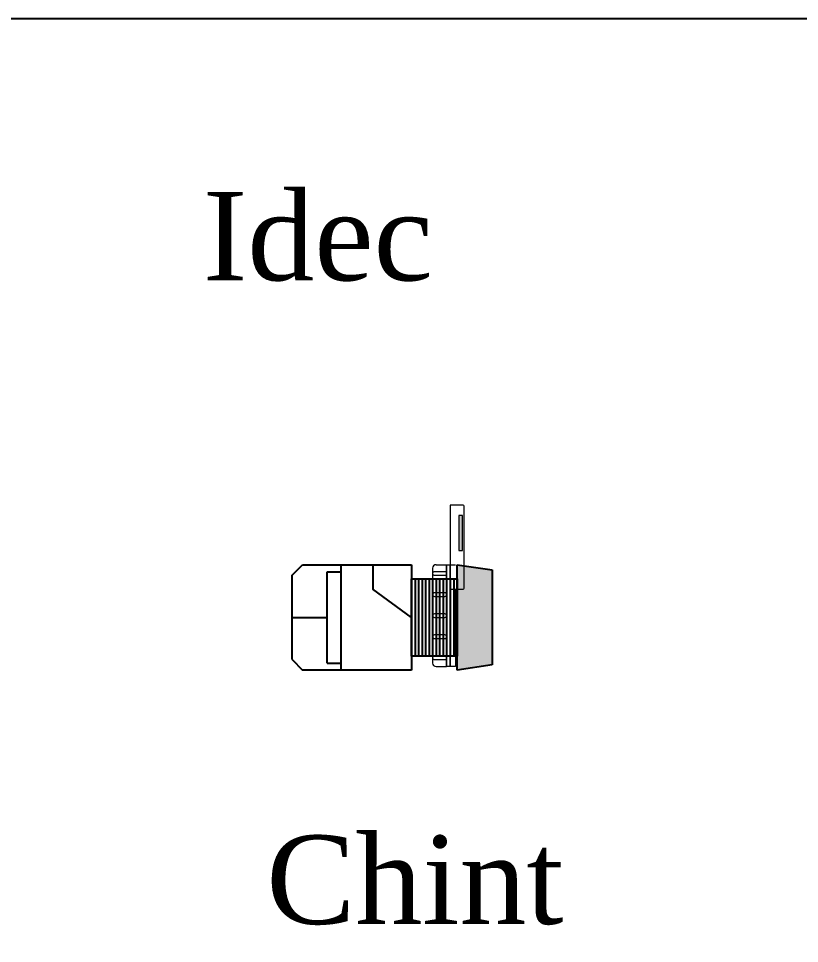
# Model space of a CAD drawing. Header units: millimetres. Extents: x 11159 to 13159, y 87995 to 88515.
# Drawn here: x 12566.3 to 12788.6, y 88251.4 to 88514.7 of the extents above; entities that cross this region are included whole.
import ezdxf

# ---------------------------------------------------------------- set-up
doc = ezdxf.new("R2010")
doc.units = ezdxf.units.MM
doc.layers.add('1-EMC-ACESS', color=4, linetype='Continuous')
doc.styles.add('arial', font='arial.ttf')

# ---------------------------------------------------------------- blocks, each defined once
blk = doc.blocks.new('A$C4D5439CE')
blk.add_hatch(color=1).paths.add_polyline_path([(57, 28.5), (47, 30), (47, 0), (57, 1.5)])
at = {"color": 7}
for p, q in [((0, 27), (3, 30)), ((3, 30), (34, 30)), ((14, 0), (14, 30)), ((23, 30), (23, 23)), ((34, 30), (34, 0)), ((47, 30), (57, 28.5)), ((47, 0), (47, 30)), ((0, 3), (0, 27)), ((10, 2), (10, 28)), ((10, 28), (14, 28)), ((57, 28.5), (57, 1.5)), ((35, 26), (35, 4)), ((36, 26), (36, 4)), ((37, 26), (37, 4)), ((38, 26), (38, 4)), ((39, 26), (39, 4)), ((40, 26), (40, 4)), ((41, 26), (41, 4)), ((42, 26), (42, 4)), ((43, 26), (43, 4)), ((44, 26), (44, 4)), ((45, 26), (45, 4)), ((46, 26), (46, 4)), ((34, 15), (23, 23)), ((0, 15), (10, 15)), ((0, 3), (3, 0)), ((34, 0), (3, 0)), ((10, 2), (14, 2)), ((57, 1.5), (47, 0))]:
    blk.add_line(p, q, dxfattribs=at)
blk.add_lwpolyline([(34, 26), (47, 26), (47, 4), (34, 4)], close=True, dxfattribs=at)

msp = doc.modelspace()

# ---------------------------------------------------------------- hatches: boundary and pattern name
at = {"lineweight": 9}
h = msp.add_hatch(color=7, dxfattribs=at)
h.set_gradient(color1=(168, 174, 189), color2=(174, 179, 194), one_color=1, tint=0.72, name='CYLINDER')
h.paths.add_polyline_path([(12691.63, 88363.28), (12692.63, 88363.28), (12692.63, 88373.28), (12691.63, 88373.28)])

# ---------------------------------------------------------------- linework, layer by layer
for p, q in [((12685.13, 88359.24), (12688.13, 88359.24)), ((12688.13, 88359.24), (12688.13, 88330.24)), ((12684.13, 88358.24), (12684.13, 88331.24)), ((12685.13, 88330.24), (12688.13, 88330.24))]:
    msp.add_line(p, q, dxfattribs=at)
at = {"color": 41}
msp.add_lwpolyline([(11802.1, 88514.74), (13139.21, 88514.74, -0.414214), (13159.21, 88494.74), (13159.21, 88014.74, -0.414214), (13139.21, 87994.74), (11802.1, 87994.74, -0.414214), (11782.1, 88014.74), (11782.1, 88494.74, -0.414214)], format="xyb", close=True, dxfattribs=at)
at = {"color": 7, "lineweight": 9}
msp.add_lwpolyline([(12689.13, 88352.24), (12692.63, 88352.24, 0.414214), (12693.13, 88352.74), (12693.13, 88375.74, 0.414214), (12692.63, 88376.24), (12689.13, 88376.24)], format="xyb", close=True, dxfattribs=at)
msp.add_lwpolyline([(12691.63, 88363.28), (12692.63, 88363.28), (12692.63, 88373.28), (12691.63, 88373.28)], close=True, dxfattribs=at)
at = {"lineweight": 9}
msp.add_lwpolyline([(12688.13, 88359.24), (12689.13, 88359.24), (12689.13, 88330.24), (12688.13, 88330.24)], close=True, dxfattribs=at)
at = {"color": 7, "lineweight": 9}
msp.add_lwpolyline([(12690.63, 88352.24), (12690.63, 88330.24), (12689.13, 88330.24), (12689.13, 88359.24), (12690.63, 88359.24), (12690.63, 88359.24)], dxfattribs=at)
at = {"lineweight": 9}
for points in [[(12688.13, 88356.74), (12688.13, 88356.74, 0.414214), (12687.63, 88357.24), (12684.63, 88357.24, 0.414214), (12684.13, 88356.74), (12684.13, 88356.74, 0.414214), (12684.63, 88356.24), (12687.63, 88356.24, 0.414214)], [(12688.13, 88350.74), (12688.13, 88350.74, 0.414214), (12687.63, 88351.24), (12684.63, 88351.24, 0.414214), (12684.13, 88350.74), (12684.13, 88350.74, 0.414214), (12684.63, 88350.24), (12687.63, 88350.24, 0.414214)], [(12688.13, 88344.74), (12688.13, 88344.74, 0.414214), (12687.63, 88345.24), (12684.63, 88345.24, 0.414214), (12684.13, 88344.74), (12684.13, 88344.74, 0.414214), (12684.63, 88344.24), (12687.63, 88344.24, 0.414214)], [(12688.13, 88338.74), (12688.13, 88338.74, 0.414214), (12687.63, 88339.24), (12684.63, 88339.24, 0.414214), (12684.13, 88338.74), (12684.13, 88338.74, 0.414214), (12684.63, 88338.24), (12687.63, 88338.24, 0.414214)], [(12688.13, 88332.74), (12688.13, 88332.74, 0.414214), (12687.63, 88333.24), (12684.63, 88333.24, 0.414214), (12684.13, 88332.74), (12684.13, 88332.74, 0.414214), (12684.63, 88332.24), (12687.63, 88332.24, 0.414214)]]:
    msp.add_lwpolyline(points, format="xyb", close=True, dxfattribs=at)
for centre, start, end in [((12685.13, 88358.24), 90, 180), ((12685.13, 88331.24), 180, 270)]:
    msp.add_arc(centre, 1, start, end, dxfattribs=at)

# ---------------------------------------------------------------- block references
at = {"color": 7}
msp.add_blockref('A$C4D5439CE', (12644.13, 88329.24), dxfattribs=at)

# ---------------------------------------------------------------- texts
at = {"layer": '1-EMC-ACESS', "color": 1, "linetype": 'ByBlock', "lineweight": -2, "char_height": 25.2, "width": 385.9629, "attachment_point": 2, "style": 'arial'}
for s, insert in [('{\\fTimes New Roman|b0|i0|c0|p18;\\C7;Idec}', (12651.49, 88465.39)), ('{\\fTimes New Roman|b0|i0|c0|p18;\\C7;Chint}', (12679.08, 88282.19))]:
    msp.add_mtext(s, dxfattribs=dict(at, insert=insert))

doc.saveas('drawing.dxf')
